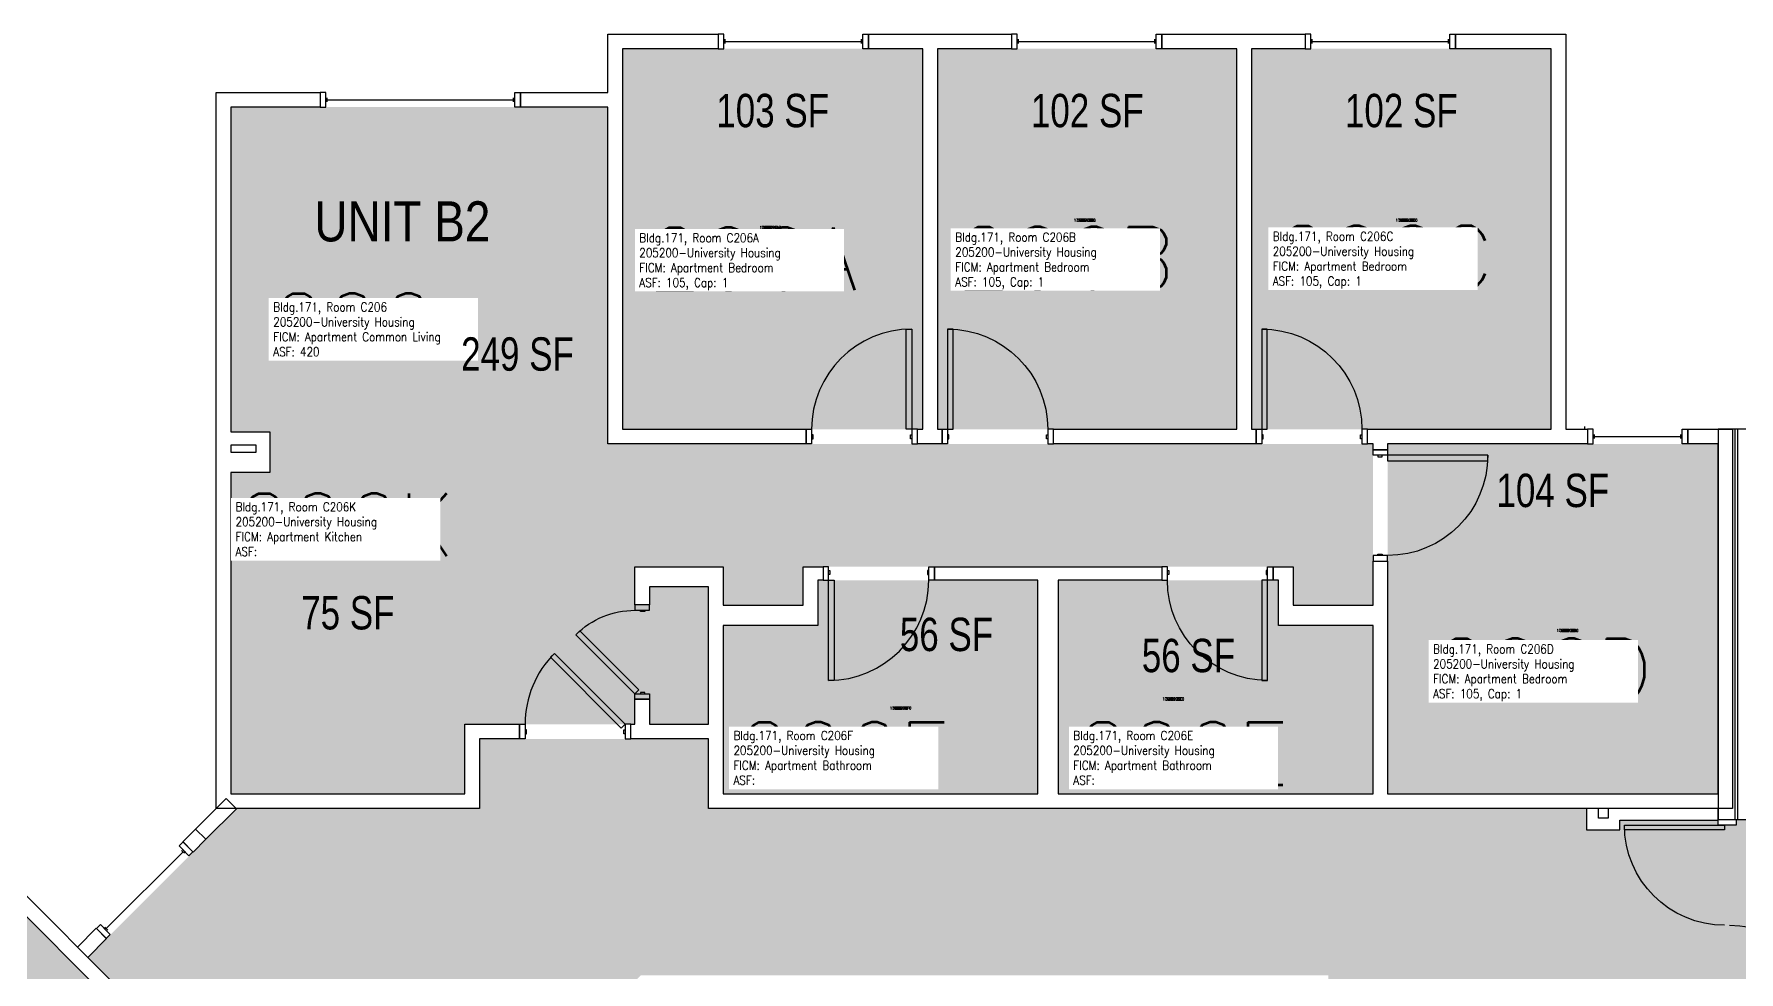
# Model space of a CAD drawing. Header units: inches. Extents: x 56 to 3925, y -1092 to 1472.
# Drawn here: x 1169 to 1781, y 1111 to 1448 of the extents above; entities that cross this region are included whole.
import ezdxf
from ezdxf.enums import TextEntityAlignment as Align

# ---------------------------------------------------------------- set-up
doc = ezdxf.new("R2010")
doc.units = ezdxf.units.IN
doc.header["$LTSCALE"] = 48
doc.header["$MEASUREMENT"] = 0
for name, color, linetype in [('A-DOOR', 2, 'Continuous'), ('A-GLAZ', 1, 'Continuous'), ('A-IDEN-RNUM', 7, 'Continuous'), ('A-IDEN-SNUM', 4, 'Continuous'), ('A-IDEN-VNUM', 4, 'Continuous'), ('A-MISC', 1, 'Continuous'), ('A-WALL', 5, 'Continuous'), ('AREA-TEXT', 3, 'Continuous'), ('Rooms-Category-Color', 7, 'Continuous'), ('Rooms-College-Color', 7, 'Continuous'), ('Rooms-Department-Color', 7, 'Continuous'), ('Rooms-Division-Color', 7, 'Continuous'), ('Rooms-Information', 7, 'Continuous')]:
    doc.layers.add(name, color=color, linetype=linetype)
doc.styles.add('AREA', font='arial.ttf', dxfattribs={"width": 0.75, "height": 12})
doc.styles.add('ROOMSNUMBER', font='txt.shx', dxfattribs={"height": 0.03})
doc.styles.add('ROOMVNUMBER', font='simplex.shx', dxfattribs={"width": 0.85})
doc.styles.get("Standard").update_dxf_attribs({"font": 'ARIALN.TTF'})

msp = doc.modelspace()

# ---------------------------------------------------------------- hatches: boundary and pattern name
h = msp.add_hatch()
h.set_pattern_fill('ANSI31', color=256, style=0)
h.set_pattern_definition([(135, (1838.37701, 1820.73259), (0.088388348, 0.088388348), [])])
h.paths.add_polyline_path([(1506.91, 1236.78), (1448.17, 1236.78), (1448.17, 1227.57), (1506.91, 1227.57)], flags=9)
at = {"layer": 'Rooms-Category-Color', "true_color": 0x728ef3}
for points in [[(1380.15, 1442.64), (1488.15, 1442.64), (1488.15, 1305.89), (1380.15, 1305.89)], [(1601.02, 1442.64), (1493.4, 1442.64), (1493.4, 1305.89), (1601.02, 1305.89)], [(1713.9, 1442.64), (1606.27, 1442.64), (1606.27, 1305.89), (1713.9, 1305.89)], [(1239.4, 1305.01), (1323.54, 1305.01), (1323.54, 1199.89), (1384.66, 1199.89), (1384.66, 1208.84), (1389.91, 1208.84), (1389.91, 1199.89), (1411.11, 1199.89), (1411.11, 1249.26), (1389.91, 1249.26), (1389.91, 1242.84), (1384.66, 1242.84), (1384.66, 1256.51), (1416.36, 1256.51), (1416.36, 1242.64), (1445.11, 1242.64), (1445.11, 1256.51), (1621.15, 1256.51), (1621.15, 1242.64), (1649.9, 1242.64), (1649.9, 1300.64), (1374.9, 1300.64), (1374.9, 1421.64), (1239.4, 1421.64)], [(1323.54, 1174.89), (1323.54, 1305.01), (1253.4, 1305.01), (1253.4, 1290.39), (1239.4, 1290.39), (1239.4, 1174.89)], [(1773.9, 1174.89), (1773.9, 1300.64), (1655.15, 1300.64), (1655.15, 1174.89)], [(1529.5, 1174.89), (1529.5, 1251.64), (1450.36, 1251.64), (1450.36, 1235.39), (1416.36, 1235.39), (1416.36, 1174.89)], [(1649.9, 1174.89), (1649.9, 1235.39), (1615.9, 1235.39), (1615.9, 1251.64), (1536.75, 1251.64), (1536.75, 1174.89)], [(1240.73, 1055.97), (1151.81, 1144.89), (1067.84, 1060.92), (1156.76, 972)]]:
    msp.add_hatch(color=171, dxfattribs=at).paths.add_polyline_path(points)
at = {"layer": 'Rooms-Category-Color', "true_color": 0xadadad}
msp.add_hatch(color=253, dxfattribs=at).paths.add_polyline_path([(1290.58, 1013.54), (1188.04, 1116.1), (1241.42, 1169.49), (1328.79, 1169.64), (1328.79, 1194.64), (1411.11, 1194.64), (1411.11, 1169.64), (1726.65, 1169.64), (1726.65, 1161.92), (1738.65, 1161.92), (1738.65, 1165.39), (1773.9, 1165.39), (1773.9, 1163.67), (1780.4, 1163.67), (1780.4, 1165.67), (1787.9, 1165.67), (1787.9, 1161.92), (1827.02, 1161.92), (1827.02, 1169.64), (2150.68, 1169.64), (2150.68, 1194.64), (2233, 1194.64), (2233, 1169.64), (2417.04, 1169.64), (2417.04, 1194.64), (2499.36, 1194.64), (2499.36, 1169.64), (2807.4, 1169.64), (2807.4, 1161.64), (2839.26, 1161.64), (2839.26, 1165.39), (2855.39, 1165.39), (2855.39, 1169.64), (2862.14, 1169.64), (2862.14, 1165.39), (2873.89, 1165.39), (2873.89, 1089.39), (2862.14, 1089.39), (2862.14, 1085.64), (2807.4, 1085.64), (2807.4, 1109.64), (1922.65, 1109.64), (1922.65, 1085.64), (1827.02, 1085.64), (1827.02, 1093.42), (1815.02, 1093.42), (1815.02, 1089.89), (1787.9, 1089.89), (1787.9, 1089.67), (1773.9, 1089.67), (1773.9, 1093.42), (1726.65, 1093.42), (1726.65, 1085.64), (1633.9, 1085.64), (1633.9, 1109.64), (1386.7, 1109.64)])
at = {"layer": 'Rooms-College-Color', "true_color": 0xadadad}
for points in [[(1380.15, 1442.64), (1488.15, 1442.64), (1488.15, 1305.89), (1380.15, 1305.89)], [(1601.02, 1442.64), (1493.4, 1442.64), (1493.4, 1305.89), (1601.02, 1305.89)], [(1713.9, 1442.64), (1606.27, 1442.64), (1606.27, 1305.89), (1713.9, 1305.89)], [(1239.4, 1305.01), (1323.54, 1305.01), (1323.54, 1199.89), (1384.66, 1199.89), (1384.66, 1208.84), (1389.91, 1208.84), (1389.91, 1199.89), (1411.11, 1199.89), (1411.11, 1249.26), (1389.91, 1249.26), (1389.91, 1242.84), (1384.66, 1242.84), (1384.66, 1256.51), (1416.36, 1256.51), (1416.36, 1242.64), (1445.11, 1242.64), (1445.11, 1256.51), (1621.15, 1256.51), (1621.15, 1242.64), (1649.9, 1242.64), (1649.9, 1300.64), (1374.9, 1300.64), (1374.9, 1421.64), (1239.4, 1421.64)], [(1323.54, 1174.89), (1323.54, 1305.01), (1253.4, 1305.01), (1253.4, 1290.39), (1239.4, 1290.39), (1239.4, 1174.89)], [(1773.9, 1174.89), (1773.9, 1300.64), (1655.15, 1300.64), (1655.15, 1174.89)], [(1529.5, 1174.89), (1529.5, 1251.64), (1450.36, 1251.64), (1450.36, 1235.39), (1416.36, 1235.39), (1416.36, 1174.89)], [(1649.9, 1174.89), (1649.9, 1235.39), (1615.9, 1235.39), (1615.9, 1251.64), (1536.75, 1251.64), (1536.75, 1174.89)], [(1290.58, 1013.54), (1188.04, 1116.1), (1241.42, 1169.49), (1328.79, 1169.64), (1328.79, 1194.64), (1411.11, 1194.64), (1411.11, 1169.64), (1726.65, 1169.64), (1726.65, 1161.92), (1738.65, 1161.92), (1738.65, 1165.39), (1773.9, 1165.39), (1773.9, 1163.67), (1780.4, 1163.67), (1780.4, 1165.67), (1787.9, 1165.67), (1787.9, 1161.92), (1827.02, 1161.92), (1827.02, 1169.64), (2150.68, 1169.64), (2150.68, 1194.64), (2233, 1194.64), (2233, 1169.64), (2417.04, 1169.64), (2417.04, 1194.64), (2499.36, 1194.64), (2499.36, 1169.64), (2807.4, 1169.64), (2807.4, 1161.64), (2839.26, 1161.64), (2839.26, 1165.39), (2855.39, 1165.39), (2855.39, 1169.64), (2862.14, 1169.64), (2862.14, 1165.39), (2873.89, 1165.39), (2873.89, 1089.39), (2862.14, 1089.39), (2862.14, 1085.64), (2807.4, 1085.64), (2807.4, 1109.64), (1922.65, 1109.64), (1922.65, 1085.64), (1827.02, 1085.64), (1827.02, 1093.42), (1815.02, 1093.42), (1815.02, 1089.89), (1787.9, 1089.89), (1787.9, 1089.67), (1773.9, 1089.67), (1773.9, 1093.42), (1726.65, 1093.42), (1726.65, 1085.64), (1633.9, 1085.64), (1633.9, 1109.64), (1386.7, 1109.64)], [(1240.73, 1055.97), (1151.81, 1144.89), (1067.84, 1060.92), (1156.76, 972)]]:
    msp.add_hatch(color=253, dxfattribs=at).paths.add_polyline_path(points)
at = {"layer": 'Rooms-Department-Color', "true_color": 0x604aed}
for points in [[(1380.15, 1442.64), (1488.15, 1442.64), (1488.15, 1305.89), (1380.15, 1305.89)], [(1601.02, 1442.64), (1493.4, 1442.64), (1493.4, 1305.89), (1601.02, 1305.89)], [(1713.9, 1442.64), (1606.27, 1442.64), (1606.27, 1305.89), (1713.9, 1305.89)], [(1239.4, 1305.01), (1323.54, 1305.01), (1323.54, 1199.89), (1384.66, 1199.89), (1384.66, 1208.84), (1389.91, 1208.84), (1389.91, 1199.89), (1411.11, 1199.89), (1411.11, 1249.26), (1389.91, 1249.26), (1389.91, 1242.84), (1384.66, 1242.84), (1384.66, 1256.51), (1416.36, 1256.51), (1416.36, 1242.64), (1445.11, 1242.64), (1445.11, 1256.51), (1621.15, 1256.51), (1621.15, 1242.64), (1649.9, 1242.64), (1649.9, 1300.64), (1374.9, 1300.64), (1374.9, 1421.64), (1239.4, 1421.64)], [(1323.54, 1174.89), (1323.54, 1305.01), (1253.4, 1305.01), (1253.4, 1290.39), (1239.4, 1290.39), (1239.4, 1174.89)], [(1773.9, 1174.89), (1773.9, 1300.64), (1655.15, 1300.64), (1655.15, 1174.89)], [(1529.5, 1174.89), (1529.5, 1251.64), (1450.36, 1251.64), (1450.36, 1235.39), (1416.36, 1235.39), (1416.36, 1174.89)], [(1649.9, 1174.89), (1649.9, 1235.39), (1615.9, 1235.39), (1615.9, 1251.64), (1536.75, 1251.64), (1536.75, 1174.89)], [(1240.73, 1055.97), (1151.81, 1144.89), (1067.84, 1060.92), (1156.76, 972)]]:
    msp.add_hatch(color=173, dxfattribs=at).paths.add_polyline_path(points)
at = {"layer": 'Rooms-Department-Color', "true_color": 0xacacac}
msp.add_hatch(color=253, dxfattribs=at).paths.add_polyline_path([(1290.58, 1013.54), (1188.04, 1116.1), (1241.42, 1169.49), (1328.79, 1169.64), (1328.79, 1194.64), (1411.11, 1194.64), (1411.11, 1169.64), (1726.65, 1169.64), (1726.65, 1161.92), (1738.65, 1161.92), (1738.65, 1165.39), (1773.9, 1165.39), (1773.9, 1163.67), (1780.4, 1163.67), (1780.4, 1165.67), (1787.9, 1165.67), (1787.9, 1161.92), (1827.02, 1161.92), (1827.02, 1169.64), (2150.68, 1169.64), (2150.68, 1194.64), (2233, 1194.64), (2233, 1169.64), (2417.04, 1169.64), (2417.04, 1194.64), (2499.36, 1194.64), (2499.36, 1169.64), (2807.4, 1169.64), (2807.4, 1161.64), (2839.26, 1161.64), (2839.26, 1165.39), (2855.39, 1165.39), (2855.39, 1169.64), (2862.14, 1169.64), (2862.14, 1165.39), (2873.89, 1165.39), (2873.89, 1089.39), (2862.14, 1089.39), (2862.14, 1085.64), (2807.4, 1085.64), (2807.4, 1109.64), (1922.65, 1109.64), (1922.65, 1085.64), (1827.02, 1085.64), (1827.02, 1093.42), (1815.02, 1093.42), (1815.02, 1089.89), (1787.9, 1089.89), (1787.9, 1089.67), (1773.9, 1089.67), (1773.9, 1093.42), (1726.65, 1093.42), (1726.65, 1085.64), (1633.9, 1085.64), (1633.9, 1109.64), (1386.7, 1109.64)])
at = {"layer": 'Rooms-Division-Color', "true_color": 0x604aed}
for points in [[(1380.15, 1442.64), (1488.15, 1442.64), (1488.15, 1305.89), (1380.15, 1305.89)], [(1601.02, 1442.64), (1493.4, 1442.64), (1493.4, 1305.89), (1601.02, 1305.89)], [(1713.9, 1442.64), (1606.27, 1442.64), (1606.27, 1305.89), (1713.9, 1305.89)], [(1239.4, 1305.01), (1323.54, 1305.01), (1323.54, 1199.89), (1384.66, 1199.89), (1384.66, 1208.84), (1389.91, 1208.84), (1389.91, 1199.89), (1411.11, 1199.89), (1411.11, 1249.26), (1389.91, 1249.26), (1389.91, 1242.84), (1384.66, 1242.84), (1384.66, 1256.51), (1416.36, 1256.51), (1416.36, 1242.64), (1445.11, 1242.64), (1445.11, 1256.51), (1621.15, 1256.51), (1621.15, 1242.64), (1649.9, 1242.64), (1649.9, 1300.64), (1374.9, 1300.64), (1374.9, 1421.64), (1239.4, 1421.64)], [(1323.54, 1174.89), (1323.54, 1305.01), (1253.4, 1305.01), (1253.4, 1290.39), (1239.4, 1290.39), (1239.4, 1174.89)], [(1773.9, 1174.89), (1773.9, 1300.64), (1655.15, 1300.64), (1655.15, 1174.89)], [(1529.5, 1174.89), (1529.5, 1251.64), (1450.36, 1251.64), (1450.36, 1235.39), (1416.36, 1235.39), (1416.36, 1174.89)], [(1649.9, 1174.89), (1649.9, 1235.39), (1615.9, 1235.39), (1615.9, 1251.64), (1536.75, 1251.64), (1536.75, 1174.89)], [(1240.73, 1055.97), (1151.81, 1144.89), (1067.84, 1060.92), (1156.76, 972)]]:
    msp.add_hatch(color=173, dxfattribs=at).paths.add_polyline_path(points)
at = {"layer": 'Rooms-Division-Color', "true_color": 0xadadad}
msp.add_hatch(color=253, dxfattribs=at).paths.add_polyline_path([(1290.58, 1013.54), (1188.04, 1116.1), (1241.42, 1169.49), (1328.79, 1169.64), (1328.79, 1194.64), (1411.11, 1194.64), (1411.11, 1169.64), (1726.65, 1169.64), (1726.65, 1161.92), (1738.65, 1161.92), (1738.65, 1165.39), (1773.9, 1165.39), (1773.9, 1163.67), (1780.4, 1163.67), (1780.4, 1165.67), (1787.9, 1165.67), (1787.9, 1161.92), (1827.02, 1161.92), (1827.02, 1169.64), (2150.68, 1169.64), (2150.68, 1194.64), (2233, 1194.64), (2233, 1169.64), (2417.04, 1169.64), (2417.04, 1194.64), (2499.36, 1194.64), (2499.36, 1169.64), (2807.4, 1169.64), (2807.4, 1161.64), (2839.26, 1161.64), (2839.26, 1165.39), (2855.39, 1165.39), (2855.39, 1169.64), (2862.14, 1169.64), (2862.14, 1165.39), (2873.89, 1165.39), (2873.89, 1089.39), (2862.14, 1089.39), (2862.14, 1085.64), (2807.4, 1085.64), (2807.4, 1109.64), (1922.65, 1109.64), (1922.65, 1085.64), (1827.02, 1085.64), (1827.02, 1093.42), (1815.02, 1093.42), (1815.02, 1089.89), (1787.9, 1089.89), (1787.9, 1089.67), (1773.9, 1089.67), (1773.9, 1093.42), (1726.65, 1093.42), (1726.65, 1085.64), (1633.9, 1085.64), (1633.9, 1109.64), (1386.7, 1109.64)])

# ---------------------------------------------------------------- linework, layer by layer
at = {"layer": 'A-DOOR'}
for p, q in [((1773.9, 1163.67), (1773.9, 1165.67)), ((1773.9, 1165.67), (1780.4, 1165.67)), ((1780.4, 1165.67), (1780.4, 1163.67)), ((1740.27, 1161.92), (1740.27, 1163.67)), ((1740.27, 1163.67), (1776.27, 1163.67)), ((1776.27, 1161.92), (1740.27, 1161.92)), ((1780.4, 1163.67), (1773.9, 1163.67)), ((1776.27, 1163.67), (1776.27, 1161.92))]:
    msp.add_line(p, q, dxfattribs=at)
for points in [[(1484.15, 1305.89), (1482.15, 1305.89), (1482.15, 1341.89), (1484.15, 1341.89)], [(1497.02, 1305.89), (1499.02, 1305.89), (1499.02, 1341.89), (1497.02, 1341.89)], [(1609.9, 1305.89), (1611.9, 1305.89), (1611.9, 1341.89), (1609.9, 1341.89)], [(1448.15, 1300.64), (1446.15, 1300.64), (1446.15, 1305.89), (1448.15, 1305.89)], [(1484.15, 1300.64), (1486.15, 1300.64), (1486.15, 1305.89), (1484.15, 1305.89)], [(1497.02, 1300.64), (1495.02, 1300.64), (1495.02, 1305.89), (1497.02, 1305.89)], [(1533.02, 1300.64), (1535.02, 1300.64), (1535.02, 1305.89), (1533.02, 1305.89)], [(1609.9, 1300.64), (1607.9, 1300.64), (1607.9, 1305.89), (1609.9, 1305.89)], [(1645.9, 1300.64), (1647.9, 1300.64), (1647.9, 1305.89), (1645.9, 1305.89)], [(1448.15, 1302.39), (1448.65, 1302.39), (1448.65, 1303.89), (1448.15, 1303.89)], [(1484.15, 1302.39), (1483.65, 1302.39), (1483.65, 1303.89), (1484.15, 1303.89)], [(1497.02, 1302.39), (1497.52, 1302.39), (1497.52, 1303.89), (1497.02, 1303.89)], [(1533.02, 1302.39), (1532.52, 1302.39), (1532.52, 1303.89), (1533.02, 1303.89)], [(1609.9, 1302.39), (1610.4, 1302.39), (1610.4, 1303.89), (1609.9, 1303.89)], [(1645.9, 1302.39), (1645.4, 1302.39), (1645.4, 1303.89), (1645.9, 1303.89)], [(1649.9, 1296.52), (1649.9, 1298.52), (1655.15, 1298.52), (1655.15, 1296.52)], [(1651.65, 1296.52), (1651.65, 1296.02), (1653.15, 1296.02), (1653.15, 1296.52)], [(1655.15, 1296.52), (1655.15, 1294.52), (1691.15, 1294.52), (1691.15, 1296.52)], [(1454.25, 1256.51), (1452.25, 1256.51), (1452.25, 1251.64), (1454.25, 1251.64)], [(1490.25, 1256.51), (1492.25, 1256.51), (1492.25, 1251.64), (1490.25, 1251.64)], [(1576, 1256.51), (1574, 1256.51), (1574, 1251.64), (1576, 1251.64)], [(1612, 1256.51), (1614, 1256.51), (1614, 1251.64), (1612, 1251.64)], [(1649.9, 1260.52), (1649.9, 1258.52), (1655.15, 1258.52), (1655.15, 1260.52)], [(1651.65, 1260.52), (1651.65, 1261.02), (1653.15, 1261.02), (1653.15, 1260.52)], [(1454.25, 1255.14), (1454.75, 1255.14), (1454.75, 1253.64), (1454.25, 1253.64)], [(1454.25, 1251.64), (1456.25, 1251.64), (1456.25, 1215.64), (1454.25, 1215.64)], [(1490.25, 1255.14), (1489.75, 1255.14), (1489.75, 1253.64), (1490.25, 1253.64)], [(1576, 1255.14), (1576.5, 1255.14), (1576.5, 1253.64), (1576, 1253.64)], [(1612, 1251.64), (1610, 1251.64), (1610, 1215.64), (1612, 1215.64)], [(1612, 1255.14), (1611.5, 1255.14), (1611.5, 1253.64), (1612, 1253.64)], [(1389.91, 1240.84), (1389.91, 1242.84), (1384.66, 1242.84), (1384.66, 1240.84)], [(1388.16, 1240.84), (1388.16, 1240.34), (1386.66, 1240.34), (1386.66, 1240.84)], [(1384.66, 1210.84), (1386.08, 1212.25), (1364.86, 1233.47), (1363.45, 1232.05)], [(1381.18, 1199.89), (1379.76, 1198.48), (1354.31, 1223.93), (1355.72, 1225.35)], [(1389.91, 1210.84), (1389.91, 1208.84), (1384.66, 1208.84), (1384.66, 1210.84)], [(1388.16, 1210.84), (1388.16, 1211.34), (1386.66, 1211.34), (1386.66, 1210.84)], [(1345.18, 1194.64), (1343.18, 1194.64), (1343.18, 1199.89), (1345.18, 1199.89)], [(1345.18, 1196.39), (1345.68, 1196.39), (1345.68, 1197.89), (1345.18, 1197.89)], [(1381.18, 1196.39), (1380.68, 1196.39), (1380.68, 1197.89), (1381.18, 1197.89)], [(1381.18, 1194.64), (1383.18, 1194.64), (1383.18, 1199.89), (1381.18, 1199.89)]]:
    msp.add_lwpolyline(points, close=True, dxfattribs=at)
for centre, start, end in [((1484.15, 1305.89), 90, 180), ((1454.25, 1251.64), 270, 0), ((1381.18, 1199.89), 135, 180)]:
    msp.add_arc(centre, 36, start, end, dxfattribs=at)
at = {"layer": 'A-DOOR', "extrusion": (0, 0, -1)}
for centre, radius, start, end in [((-1497.02, 1305.89), 36, 90, 180), ((-1609.9, 1305.89), 36, 90, 180), ((-1655.15, 1296.52), 36, 180, 270), ((-1612, 1251.64), 36, 270, 0), ((-1384.66, 1210.84), 30, 45, 90), ((-1776.27, 1163.67), 36, 270, 0), ((-1778.02, 1091.67), 36, 90, 180)]:
    msp.add_arc(centre, radius, start, end, dxfattribs=at)
at = {"layer": 'A-GLAZ'}
for p, q in [((1417.05, 1444.51), (1417.05, 1446.01)), ((1466.05, 1444.51), (1466.05, 1446.01)), ((1522.52, 1444.51), (1522.52, 1446.01)), ((1571.52, 1444.51), (1571.52, 1446.01)), ((1628.05, 1444.51), (1628.05, 1446.01)), ((1677.05, 1444.51), (1677.05, 1446.01)), ((1417.05, 1445.26), (1466.05, 1445.26)), ((1522.52, 1445.26), (1571.52, 1445.26)), ((1628.05, 1445.26), (1677.05, 1445.26)), ((1274.01, 1423.51), (1274.01, 1425.01)), ((1274.01, 1424.26), (1341.01, 1424.26)), ((1341.01, 1423.51), (1341.01, 1425.01)), ((1726.01, 1305.89), (1726.01, 1306.89)), ((1729.51, 1302.51), (1729.51, 1304.01)), ((1729.51, 1303.26), (1760.51, 1303.26)), ((1760.51, 1302.51), (1760.51, 1304.01)), ((1222.26, 1154.04), (1194.68, 1126.46)), ((1220.84, 1156.16), (1222.26, 1157.58)), ((1224.38, 1152.63), (1220.84, 1156.16)), ((1222.79, 1153.51), (1221.73, 1154.57)), ((1223.14, 1153.86), (1222.08, 1154.92)), ((1222.26, 1157.58), (1225.79, 1154.04)), ((1225.79, 1154.04), (1224.38, 1152.63)), ((1192.56, 1127.88), (1191.15, 1126.46)), ((1196.1, 1124.34), (1192.56, 1127.88)), ((1191.15, 1126.46), (1194.68, 1122.93)), ((1193.8, 1126.64), (1194.86, 1125.58)), ((1195.21, 1125.93), (1194.15, 1126.99)), ((1194.68, 1122.93), (1196.1, 1124.34))]:
    msp.add_line(p, q, dxfattribs=at)
for points in [[(1416.55, 1447.89), (1414.55, 1447.89), (1414.55, 1442.64), (1416.55, 1442.64)], [(1466.55, 1447.89), (1468.55, 1447.89), (1468.55, 1442.64), (1466.55, 1442.64)], [(1522.02, 1447.89), (1520.02, 1447.89), (1520.02, 1442.64), (1522.02, 1442.64)], [(1572.02, 1447.89), (1574.02, 1447.89), (1574.02, 1442.64), (1572.02, 1442.64)], [(1627.55, 1447.89), (1625.55, 1447.89), (1625.55, 1442.64), (1627.55, 1442.64)], [(1677.55, 1447.89), (1679.55, 1447.89), (1679.55, 1442.64), (1677.55, 1442.64)], [(1273.51, 1426.89), (1271.51, 1426.89), (1271.51, 1421.64), (1273.51, 1421.64)], [(1341.51, 1426.89), (1343.51, 1426.89), (1343.51, 1421.64), (1341.51, 1421.64)], [(1729.01, 1305.89), (1727.01, 1305.89), (1727.01, 1300.64), (1729.01, 1300.64)], [(1761.01, 1305.89), (1763.01, 1305.89), (1763.01, 1300.64), (1761.01, 1300.64)]]:
    msp.add_lwpolyline(points, close=True, dxfattribs=at)
at = {"layer": 'A-WALL'}
for p, q in [((1374.9, 1447.89), (1414.55, 1447.89)), ((1374.9, 1426.89), (1374.9, 1447.89)), ((1414.55, 1447.89), (1414.55, 1442.64)), ((1468.55, 1447.89), (1520.02, 1447.89)), ((1468.55, 1442.64), (1468.55, 1447.89)), ((1520.02, 1447.89), (1520.02, 1442.64)), ((1574.02, 1442.64), (1574.02, 1447.89)), ((1574.02, 1447.89), (1625.55, 1447.89)), ((1625.55, 1447.89), (1625.55, 1442.64)), ((1679.55, 1447.89), (1719.15, 1447.89)), ((1679.55, 1442.64), (1679.55, 1447.89)), ((1719.15, 1447.89), (1719.15, 1305.89)), ((1414.55, 1442.64), (1380.15, 1442.64)), ((1380.15, 1442.64), (1380.15, 1305.89)), ((1488.15, 1442.64), (1468.55, 1442.64)), ((1488.15, 1305.89), (1488.15, 1442.64)), ((1520.02, 1442.64), (1493.4, 1442.64)), ((1493.4, 1442.64), (1493.4, 1305.89)), ((1601.02, 1442.64), (1574.02, 1442.64)), ((1601.02, 1305.89), (1601.02, 1442.64)), ((1606.27, 1442.64), (1606.27, 1305.89)), ((1625.55, 1442.64), (1606.27, 1442.64)), ((1713.9, 1442.64), (1679.55, 1442.64)), ((1713.9, 1305.89), (1713.9, 1442.64)), ((1234.15, 1426.89), (1271.51, 1426.89)), ((1234.15, 1169.64), (1234.15, 1426.89)), ((1271.51, 1421.64), (1239.4, 1421.64)), ((1239.4, 1421.64), (1239.4, 1305.01)), ((1271.51, 1426.89), (1271.51, 1421.64)), ((1343.51, 1426.89), (1374.9, 1426.89)), ((1343.51, 1421.64), (1343.51, 1426.89)), ((1374.9, 1421.64), (1343.51, 1421.64)), ((1374.9, 1300.64), (1374.9, 1421.64)), ((1239.4, 1305.01), (1253.4, 1305.01)), ((1253.4, 1305.01), (1253.4, 1290.39)), ((1380.15, 1305.89), (1446.15, 1305.89)), ((1446.15, 1305.89), (1446.15, 1300.64)), ((1486.15, 1305.89), (1488.15, 1305.89)), ((1486.15, 1300.64), (1486.15, 1305.89)), ((1493.4, 1305.89), (1495.02, 1305.89)), ((1495.02, 1305.89), (1495.02, 1300.64)), ((1535.02, 1305.89), (1601.02, 1305.89)), ((1535.02, 1300.64), (1535.02, 1305.89)), ((1606.27, 1305.89), (1607.9, 1305.89)), ((1607.9, 1305.89), (1607.9, 1300.64)), ((1647.9, 1305.89), (1713.9, 1305.89)), ((1647.9, 1300.64), (1647.9, 1305.89)), ((1719.15, 1305.89), (1727.01, 1305.89)), ((1727.01, 1305.89), (1727.01, 1300.64)), ((1763.01, 1305.89), (1779.15, 1305.89)), ((1763.01, 1300.64), (1763.01, 1305.89)), ((1787.9, 1305.89), (1773.9, 1305.89)), ((1773.9, 1305.89), (1773.9, 1165.67)), ((1779.15, 1305.89), (1779.15, 1169.64)), ((1779.9, 1305.89), (1779.9, 1165.67)), ((1780.9, 1305.89), (1780.9, 1165.67)), ((1239.4, 1300.14), (1239.4, 1297.64)), ((1248.52, 1300.14), (1239.4, 1300.14)), ((1248.52, 1297.64), (1248.52, 1300.14)), ((1446.15, 1300.64), (1374.9, 1300.64)), ((1495.02, 1300.64), (1486.15, 1300.64)), ((1607.9, 1300.64), (1535.02, 1300.64)), ((1649.9, 1300.64), (1647.9, 1300.64)), ((1649.9, 1298.52), (1649.9, 1300.64)), ((1718.52, 1300.64), (1655.15, 1300.64)), ((1655.15, 1300.64), (1655.15, 1298.52)), ((1727.01, 1300.64), (1718.52, 1300.64)), ((1773.9, 1300.64), (1763.01, 1300.64)), ((1773.9, 1174.89), (1773.9, 1300.64)), ((1239.4, 1297.64), (1248.52, 1297.64)), ((1655.15, 1298.52), (1649.9, 1298.52)), ((1239.4, 1290.39), (1239.4, 1174.89)), ((1253.4, 1290.39), (1239.4, 1290.39)), ((1384.66, 1256.51), (1416.36, 1256.51)), ((1384.66, 1242.84), (1384.66, 1256.51)), ((1416.36, 1256.51), (1416.36, 1242.64)), ((1445.11, 1256.51), (1452.25, 1256.51)), ((1445.11, 1242.64), (1445.11, 1256.51)), ((1452.25, 1256.51), (1452.25, 1251.64)), ((1492.25, 1256.51), (1574, 1256.51)), ((1492.25, 1251.64), (1492.25, 1256.51)), ((1574, 1256.51), (1574, 1251.64)), ((1614, 1256.51), (1621.15, 1256.51)), ((1614, 1251.64), (1614, 1256.51)), ((1621.15, 1256.51), (1621.15, 1242.64)), ((1649.9, 1255.89), (1649.9, 1258.52)), ((1649.9, 1258.52), (1655.15, 1258.52)), ((1655.15, 1258.52), (1655.15, 1255.89)), ((1452.25, 1251.64), (1450.36, 1251.64)), ((1450.36, 1251.64), (1450.36, 1235.39)), ((1529.5, 1251.64), (1492.25, 1251.64)), ((1529.5, 1174.89), (1529.5, 1251.64)), ((1574, 1251.64), (1536.75, 1251.64)), ((1536.75, 1251.64), (1536.75, 1174.89)), ((1615.9, 1251.64), (1614, 1251.64)), ((1615.9, 1235.39), (1615.9, 1251.64)), ((1649.9, 1242.64), (1649.9, 1255.89)), ((1655.15, 1255.89), (1655.15, 1174.89)), ((1411.11, 1249.26), (1389.91, 1249.26)), ((1389.91, 1249.26), (1389.91, 1242.84)), ((1411.11, 1199.89), (1411.11, 1249.26)), ((1389.91, 1242.84), (1384.66, 1242.84)), ((1416.36, 1242.64), (1445.11, 1242.64)), ((1621.15, 1242.64), (1649.9, 1242.64)), ((1450.36, 1235.39), (1416.36, 1235.39)), ((1416.36, 1235.39), (1416.36, 1174.89)), ((1649.9, 1235.39), (1615.9, 1235.39)), ((1649.9, 1174.89), (1649.9, 1235.39)), ((1384.66, 1199.89), (1384.66, 1208.84)), ((1384.66, 1208.84), (1389.91, 1208.84)), ((1389.91, 1208.84), (1389.91, 1199.89)), ((1323.54, 1199.89), (1343.18, 1199.89)), ((1323.54, 1174.89), (1323.54, 1199.89)), ((1343.18, 1199.89), (1343.18, 1194.64)), ((1383.18, 1199.89), (1384.66, 1199.89)), ((1383.18, 1194.64), (1383.18, 1199.89)), ((1389.91, 1199.89), (1411.11, 1199.89)), ((1343.18, 1194.64), (1328.79, 1194.64)), ((1328.79, 1194.64), (1328.79, 1169.64)), ((1411.11, 1194.64), (1383.18, 1194.64)), ((1411.11, 1169.64), (1411.11, 1194.64)), ((1237.71, 1173.2), (1226.75, 1162.24)), ((1241.42, 1169.49), (1237.71, 1173.2)), ((1239.4, 1174.89), (1323.54, 1174.89)), ((1416.36, 1174.89), (1529.5, 1174.89)), ((1536.75, 1174.89), (1649.9, 1174.89)), ((1655.15, 1174.89), (1773.9, 1174.89)), ((1230.46, 1158.53), (1241.42, 1169.49)), ((1328.79, 1169.64), (1234.15, 1169.64)), ((1650.52, 1169.64), (1411.11, 1169.64)), ((1779.15, 1169.64), (1650.52, 1169.64)), ((1730.9, 1169.64), (1726.65, 1169.64)), ((1726.65, 1169.64), (1726.65, 1161.92)), ((1730.9, 1166.17), (1730.9, 1169.64)), ((1734.4, 1166.17), (1730.9, 1166.17)), ((1734.4, 1169.64), (1734.4, 1166.17)), ((1773.9, 1169.64), (1734.4, 1169.64)), ((1738.65, 1161.92), (1738.65, 1165.39)), ((1738.65, 1165.39), (1773.9, 1165.39)), ((1773.9, 1165.39), (1773.9, 1169.64)), ((1773.9, 1165.67), (1787.9, 1165.67)), ((1226.75, 1162.24), (1222.17, 1157.66)), ((1225.88, 1153.95), (1230.46, 1158.53)), ((1230.46, 1158.53), (1226.75, 1162.24)), ((1226.75, 1162.24), (1230.46, 1158.53)), ((1726.65, 1161.92), (1738.65, 1161.92)), ((1151.81, 1152.31), (1248.15, 1055.97)), ((1222.17, 1157.66), (1225.88, 1153.95)), ((1240.73, 1055.97), (1151.81, 1144.89)), ((1191.06, 1126.55), (1184.32, 1119.82)), ((1188.04, 1116.1), (1194.77, 1122.84)), ((1194.77, 1122.84), (1191.06, 1126.55)), ((1184.32, 1119.82), (1188.04, 1116.1))]:
    msp.add_line(p, q, dxfattribs=at)

# ---------------------------------------------------------------- texts
at = {"layer": 'A-IDEN-RNUM', "style": 'ROOMSNUMBER', "width": 0.85}
for s, p in [('0206-A0', (1433.25, 1377.92)), ('0206-B0', (1546.32, 1380.51)), ('0206-C0', (1661.97, 1380.51)), ('0206-00', (1293.52, 1340.25)), ('0206-K0', (1268.91, 1270.38)), ('0206-D0', (1719.8, 1233.05)), ('0206-E0', (1578.16, 1208.47)), ('0206-F0', (1480.1, 1205.19))]:
    msp.add_text(s, height=1, dxfattribs=at).set_placement(p, align=Align.CENTER)
at = {"layer": 'A-IDEN-SNUM', "style": 'ROOMSNUMBER', "width": 0.85}
for s, p in [('1710C206A0', (1433.25, 1377.92)), ('1710C206B0', (1546.32, 1380.51)), ('1710C206C0', (1661.97, 1380.51)), ('1710C20600', (1293.52, 1340.25)), ('1710C206K0', (1268.91, 1270.38)), ('1710C206D0', (1719.8, 1233.05)), ('1710C206E0', (1578.16, 1208.47)), ('1710C206F0', (1480.1, 1205.19))]:
    msp.add_text(s, height=1, dxfattribs=at).set_placement(p, align=Align.CENTER)
at = {"layer": 'A-IDEN-VNUM', "style": 'ROOMVNUMBER'}
for s, p in [('206B', (1539.42, 1367.42)), ('206C', (1654.05, 1367.71)), ('206A', (1426.95, 1367.18)), ('206', (1283.08, 1343.39)), ('206K', (1280.78, 1271.58)), ('206D', (1711.14, 1219.43)), ('206F', (1459.18, 1189.4)), ('206E', (1581.31, 1189.4))]:
    msp.add_text(s, height=22.5, dxfattribs=at).set_placement(p, align=Align.MIDDLE_CENTER)
at = {"layer": 'A-MISC'}
msp.add_text('UNIT B2', height=14.4, dxfattribs=at).set_placement((1301.08, 1373.39), align=Align.CENTER)
at = {"layer": 'AREA-TEXT', "style": 'AREA', "width": 0.75}
for s, p in [('103 SF', (1434.15, 1420.42)), ('102 SF', (1547.21, 1420.42)), ('102 SF', (1660.08, 1420.42)), ('249 SF', (1342.45, 1332.93)), ('104 SF', (1714.52, 1283.92)), ('75 SF', (1281.47, 1239.95)), ('56 SF', (1496.62, 1232.17)), ('56 SF', (1583.58, 1224.59))]:
    msp.add_text(s, height=12, dxfattribs=at).set_placement(p, align=Align.MIDDLE_CENTER)

# ---------------------------------------------------------------- next in the draw order: texts
at = {"layer": 'Rooms-Information', "char_height": 3.2143, "width": 72, "attachment_point": 7, "style": 'ROOMVNUMBER', "bg_fill": 3, "box_fill_scale": 1.5, "bg_fill_color": 256, "bg_fill_true_color": 13158600, "bg_fill_transparency": 0}
for s, insert in [('Bldg.171, Room C206A^M^J205200-University Housing^M^JFICM: Apartment Bedroom^M^JASF: 105, Cap: 1', (1386.23, 1355.93)), ('Bldg.171, Room C206B^M^J205200-University Housing^M^JFICM: Apartment Bedroom^M^JASF: 105, Cap: 1', (1499.78, 1356.17)), ('Bldg.171, Room C206C^M^J205200-University Housing^M^JFICM: Apartment Bedroom^M^JASF: 105, Cap: 1', (1613.87, 1356.46)), ('Bldg.171, Room C206^M^J205200-University Housing^M^JFICM: Apartment Common Living^M^JASF: 420', (1254.68, 1332.14)), ('Bldg.171, Room C206K^M^J205200-University Housing^M^JFICM: Apartment Kitchen^M^JASF: ', (1241.13, 1260.33)), ('Bldg.171, Room C206D^M^J205200-University Housing^M^JFICM: Apartment Bedroom^M^JASF: 105, Cap: 1', (1671.5, 1208.18)), ('Bldg.171, Room C206F^M^J205200-University Housing^M^JFICM: Apartment Bathroom^M^JASF: ', (1420.07, 1178.15)), ('Bldg.171, Room C206E^M^J205200-University Housing^M^JFICM: Apartment Bathroom^M^JASF: ', (1542.2, 1178.15))]:
    msp.add_mtext(s, dxfattribs=dict(at, insert=insert))

doc.saveas('drawing.dxf')
